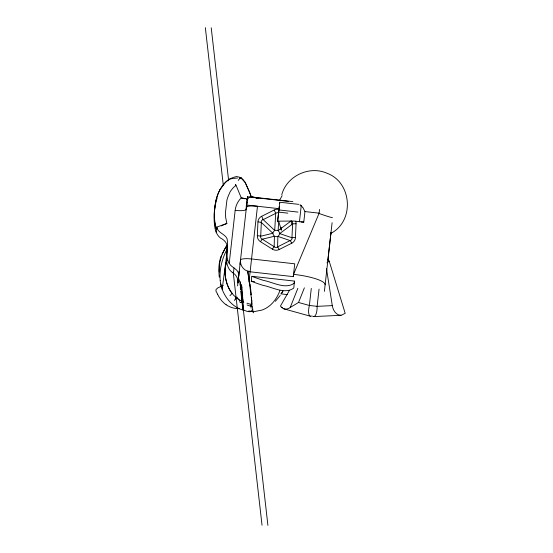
<?xml version="1.0" encoding="UTF-8"?>
<svg xmlns="http://www.w3.org/2000/svg" width="553" height="553" viewBox="0 0 553 553"><rect width="100%" height="100%" fill="white"/><g stroke="black" fill="none" stroke-linecap="round" stroke-linejoin="round"><path stroke-width="0.83" d="M242.159 300.099L241.951 301.793M227.56 248.387L226.827 246.341L227.034 245.394M226.799 246.002L226.958 245.491M272.38 249.154A4.341 0.408 -57.8 0 1 274.177 246.7L274.433 236.235A4.341 3.498 76.2 0 1 272.857 233.255L261.341 222.458A4.341 0.926 2.6 0 0 257.961 221.94L257.332 235.716A6.802 6.643 6.5 0 0 260.47 241.696L272.38 249.154A6.802 6.643 6.5 0 0 279.23 249.514M260.484 241.668A4.341 0.408 -57.8 0 1 262.288 239.214L274.433 236.235A4.341 3.767 1.4 0 0 277.855 236.401L290.125 240.576A4.341 0.512 63.3 0 1 291.742 243.196L279.217 249.493A4.341 0.512 63.3 0 0 277.599 246.866L277.855 236.401A4.341 3.429 -71.2 0 0 279.694 233.594L292.592 223.986A4.341 0.926 2.6 0 1 296.055 223.799A6.947 6.788 6.5 0 0 295.675 221.214A5.91 1.258 6.4 0 0 294.058 221.082L293.629 221.062A12.484 2.661 6.4 0 0 291.763 221.048L291.148 221.055M257.332 235.716A4.341 0.926 2.6 0 1 260.712 236.235L261.341 222.458M296.055 223.799L295.426 237.576A4.341 0.926 2.6 0 0 291.963 237.762L292.592 223.986M220.827 284.069L221.255 286.157M238.751 275.753C239.214 268.889 231.804 268.212 229.212 263.366A12.698 12.408 6.5 0 1 228.43 261.887C225.347 254.498 228.41 246.431 227.11 238.813C225.036 233.788 217.834 233.034 216.686 227.138L226.861 223.509L225.735 217.854A53.634 52.404 6.5 0 1 225.5 212.158L226.882 200.386A42.035 41.067 6.5 0 1 227.629 197.642L229.917 192.244A14.82 14.482 6.5 0 1 230.159 191.829L230.463 191.317A7.085 6.926 6.5 0 0 230.636 191.006L232.875 188.144A9.131 8.924 6.5 0 1 233.207 187.813L233.407 187.619A8.426 8.233 6.5 0 0 233.67 187.349L233.926 187.087A2.378 2.323 6.5 0 1 234.147 186.907L235.073 186.126A0.912 0.892 6.5 0 1 235.308 186.002L235.834 185.587L235.35 184.377A0.809 0.795 6.5 0 0 235.564 184.55L235.986 185.158A4.051 3.961 6.5 0 0 236.262 185.746L241.239 197.863A21.712 21.214 6.5 0 0 235.156 210.389L229.212 263.366M247.205 200.456L247.64 196.557L237.928 282.991A10.86 10.611 6.5 0 0 233.435 273.168C224.94 268.074 226.218 256.91 226.903 248.442C227.988 243.5 224.414 239.961 220.377 237.97C214.384 233.152 214.336 224.553 214.073 217.529A71.219 69.581 6.5 0 1 214.529 209.87L215.912 202.191M279.624 203.601L279.777 202.232L298.661 204.347M301.178 206.283L301.281 205.363M277.571 221.85L279.286 206.608M279.7 202.951L277.654 221.131A3.138 0.671 6.4 0 0 278.677 221.165L290.954 221.062L291.86 224.11M293.311 276.396L294.728 263.802L251.567 258.963A10.86 2.316 6.4 0 0 240.52 260.048L240.03 264.306M299.429 221.877L301.254 205.564M301.026 222.023A4.341 0.926 6.4 0 1 303.77 222.119L304.952 211.578L302.795 207.32M240.52 260.048A10.86 10.611 6.5 0 0 250.122 271.8L293.284 276.645L293.546 274.343L319.129 213.168L319.551 209.449M311.291 288.403L309.376 305.47A10.86 3.83 -74.5 0 0 311.671 315.998M319.06 289.095L317.125 306.341A10.86 3.836 87.3 0 1 312.542 316.095M327.867 260.193L330.943 232.806M324.39 291.362L332.104 222.721M216.126 232.073L216.686 227.138M233.435 273.168L234.03 267.935M235.156 210.389A10.86 2.316 6.4 0 0 246.203 209.297C246.313 203.29 246.431 193.972 254.795 197.49M237.59 285.908L239.262 271.15M248.968 281.961L257.477 206.255A10.86 2.316 6.4 0 0 246.431 207.34A10.86 10.611 6.5 0 1 246.825 205.44M251.408 281.325L251.712 276.293L294.348 281.076L294.479 281.995A2.744 2.682 6.5 0 1 294.141 283.26C285.279 289.71 272.85 282.058 263.359 280.371A247.516 241.834 6.5 0 1 255.604 277.73L253.108 276.818M294.348 281.076L293.92 286.931A2.744 2.682 6.5 0 1 293.574 288.196C284.712 294.645 272.29 286.993 262.799 285.307A247.516 241.834 6.5 0 1 255.044 282.666L252.859 281.871M243.196 305.968L243.196 305.927A23.993 1.839 83.1 0 1 242.912 310.033C233 307.247 225.742 298.675 222.161 289.302L227.594 248.228M216.14 201.368L217.129 198.14M246.901 203.974L246.686 205.045L279.058 208.675M252.306 309.811C251.262 313.143 246.873 311.339 244.709 310.482M226.585 261.479L226.965 260.297M281.747 194.78C286.641 175.985 309.459 165.306 327.058 173.276C352.019 182.366 354.687 220.847 331.136 233.235M221.034 257L225.05 248.186M217.26 195.956L216.99 196.785A54.083 52.839 6.5 0 0 215.96 200.621L214.813 207.361L214.377 214.274A64.853 63.367 6.5 0 0 214.661 221.152L214.73 221.753A43.825 42.816 6.5 0 0 215.331 225.562L216.423 229.433A10.86 2.067 -20.7 0 1 217.682 227.974M227.041 260.09C223.225 271.136 225.05 284.118 232.122 293.484A10.86 2.039 -37.7 0 0 229.965 295.675M217.315 195.79L218.338 193.073A25.887 25.293 6.5 0 1 218.566 192.548L219.423 190.73A18.726 18.297 6.5 0 1 219.894 189.831M221.622 255.223L219.686 262.958L219.237 272.228M289.364 290.512L280.447 306.044C282.099 308.92 285.942 310.026 288.811 308.339A19.175 8.924 -71.8 0 0 289.101 308.187L289.309 308.076A17.461 8.122 -71.8 0 0 290.214 307.482L297.846 288.327M290.214 307.482L298.537 302.47L304.371 287.843M222.085 254L226.82 245.663M247.17 203.228L247.447 202.654M234.479 300.528L236.103 297.632M279.479 200.442L282.148 195.651M227.49 248.359C222.195 258.099 219.23 269.332 220.205 280.454M219.983 189.679L225.354 182.435A4.687 4.576 6.5 0 1 225.707 182.11L229.205 179.151L233.096 178.446M235.219 299.09L235.647 298.357M281.532 293.373L282.977 291.016L281.802 292.931M238.253 180.458L239.774 178.315M225.659 247.253L226.716 245.802M280.24 295.475L275.38 301.281M290.954 221.062L278.118 230.615A4.341 2.537 3.4 0 0 274.696 230.449L263.187 219.652A4.341 0.512 63.3 0 0 261.645 216.32L274.17 210.022A6.816 6.664 6.5 0 1 277.634 209.262A6.512 6.359 6.5 0 1 278.968 209.476M326.871 262.848L329.194 261.12L327.777 259.475M263.187 219.652L275.705 213.354A2.489 2.475 -4.1 0 1 278.601 213.009M277.599 246.866L290.125 240.576M223.26 285.438L217.944 287.802L216.05 289.475L215.94 291.196L216.513 292.025A3.906 3.207 -64.6 0 1 216.721 292.378L216.97 292.959A12.636 10.376 -64.6 0 0 217.08 293.221L217.557 294.265M260.712 236.235L272.857 233.255A4.341 2.876 -46.8 0 1 274.696 230.449L275.705 213.354A4.341 0.512 63.3 0 0 274.17 210.022M233.698 178.37L237.548 178.031M255.721 197.967L258.396 198.009A10.86 10.611 6.5 0 0 256.419 197.967M313.869 316.579L341.277 315.293L345.183 313.309L329.194 261.12M340.959 315.314C335.954 315.3 332.947 310.046 332.291 305.629L317.125 306.341L309.376 305.47L298.537 302.47M251.988 197.041L292.841 201.624M247.613 196.799L288.369 201.375M304.952 211.578L319.129 213.168M278.912 209.946L298.005 212.089M278.664 212.124L287.795 213.147M295.675 221.214L303.77 222.119M251.152 281.228L254.56 281.608M280.641 293.843L287.512 294.618M258.396 198.009L255.735 197.642M240.596 177.969C243.486 178.508 236.041 175.66 235.35 176.842C222.092 180.057 216.099 194.891 214.827 207.23A71.219 69.581 6.5 0 0 214.37 214.889L214.758 221.953L216.423 229.433M255.5 197.608L255.023 197.525M245.007 198.79L241.239 197.863L247.509 199.018M281.429 307.192L282.707 307.544M310.268 316.178L283.682 308.795M246.451 199.17L247.018 199.329M291.963 237.762L279.694 233.594A4.341 2.806 53.3 0 0 278.118 230.615L278.677 221.165L281.346 230.131A4.341 2.094 89.5 0 1 281.048 227.262M252.804 276.707L252.237 276.493M244.302 310.302L243.472 309.929M240.258 302.214L239.47 301.668M262.288 239.214L274.177 246.7M252.915 311.823L252.728 311.339M243.182 305.311L242.394 292.793A37.272 2.855 83.1 0 0 241.875 287.408L238.198 277.26M221.974 287.781L221.663 287.076M251.325 196.979L250.398 194.538M249.216 191.373L245.387 182.773L240.804 177.748L243.037 179.511L244.965 182.075L249.707 192.679M251.186 196.619L249.327 191.663M249.749 192.797L250.163 193.909M222.161 289.302L221.352 286.793A38.233 31.397 -64.6 0 1 220.212 280.454M326.498 268.744L332.291 305.629M247.716 271.544L248.338 275.56M247.889 272.636L248.117 274.094M248.235 274.889L249.465 283.378M219.562 275.76L219.728 276.942M249.61 284.415L250.986 294.873M241.537 284.899L241.875 287.408M250.931 294.459L252.133 304.274A10.86 7.873 -2.3 0 1 246.97 303.148M211.225 27.788L228.652 180.755M240.14 281.615L267.908 525.35M239.912 283.71L240.106 285.41M240.299 287.104L240.59 289.654M240.783 291.348L241.751 299.837M241.944 301.53L242.912 310.019M205.343 27.65L223.343 185.656M233.207 272.228L262.032 525.212M252.901 310.848L252.368 306.217A10.86 8.599 -1.2 0 1 247.115 304.966M241.143 285.735L242.076 297.708A10.86 7.873 -2.3 0 0 243.154 300.161M241.543 289.993L241.709 291.943M219.216 276.97L218.94 272.408M242.124 299.422L242.124 299.74A15.698 1.203 83.1 0 1 241.944 302.083M226.606 261.493A33.892 29.966 73.5 0 0 226.882 283.254A30.692 27.132 73.5 0 0 230.179 290.657L233.553 295.184L237.693 298.834A20.966 18.532 73.5 0 0 243.092 301.489M279.887 290.484A42.913 37.604 64.1 0 1 278.864 293.214C276.23 299.062 272.249 304.482 266.677 307.821A33.152 29.026 62.2 0 1 261.825 310.115L255.016 311.45A31.556 27.609 60.6 0 1 248.781 310.945M218.829 271.578A43.514 38.572 64.3 0 1 220.799 256.889M226.149 304.8A35.42 29.081 -64.6 0 1 217.599 294.237M226.177 304.751A32.012 26.288 -64.6 0 0 236.172 308.512A33.401 27.429 -64.6 0 0 239.477 308.65M222.721 288.998A25.728 21.367 -70.9 0 1 222.424 288.383M221.622 287.111A8.786 6.235 -85.5 0 1 221.511 286.841M247.979 270.694A51.47 4.936 81.7 0 1 248.221 272.263M248.567 275.47A47.247 3.27 81.5 0 1 249.935 285.009M250.025 284.574A42.242 2.309 81.6 0 1 251.339 294.673M251.408 297.618A35.088 0.698 82.3 0 1 251.843 301.178M253.288 312.41A30.643 0.415 82.5 0 1 253.184 312.556M251.442 302.602A26.302 0.435 81.1 0 1 251.898 305.892M243.693 302.297A10.86 8.599 -1.2 0 1 242.11 298.924M241.82 298.613A11.323 3.664 72.9 0 1 241.889 299.761M241.758 292.62A20.364 1.555 83.1 0 1 242.131 299.47M241.06 284.947A32.074 2.454 83.1 0 1 241.481 289.254M241.848 301.661A3.85 1.687 63.8 0 1 240.292 302.38M239.67 300.597A11.267 5.095 59.3 0 1 236.898 297.009M250.689 304.945A22.127 5.703 63 0 1 251.152 308.194M221.255 225.866A10.86 2.067 -20.7 0 1 226.861 223.509M293.546 274.343A32.572 6.94 6.4 0 1 325.129 284.871M330.411 234.797A4.341 0.926 6.4 0 0 330.749 234.493A10.86 10.611 6.5 0 0 330.805 232.841M332.45 217.675A13.68 0.588 19.3 0 1 318.355 213.251M246.203 209.297A10.86 10.611 6.5 0 1 247.06 206.186M261.251 222.472A2.634 2.516 84.6 0 1 263.166 219.555M262.26 239.297A2.634 2.33 42 0 1 260.622 236.207M277.661 246.928A2.634 2.253 4.1 0 1 274.108 246.756M292.06 237.742A2.634 2.35 -34 0 1 290.145 240.659M291.182 220.965A2.606 2.509 -78.2 0 1 292.668 224.006M257.94 221.94A6.802 6.643 6.5 0 1 261.638 216.292M295.447 237.576A6.802 6.643 6.5 0 1 291.749 243.223M300.369 205.764A8.516 2.986 41.3 0 1 300.12 204.479M302.609 207.119A12.18 1.611 59.1 0 1 302.45 206.781M240.071 177.948L239.414 178.778L240.064 177.948"/></g></svg>
